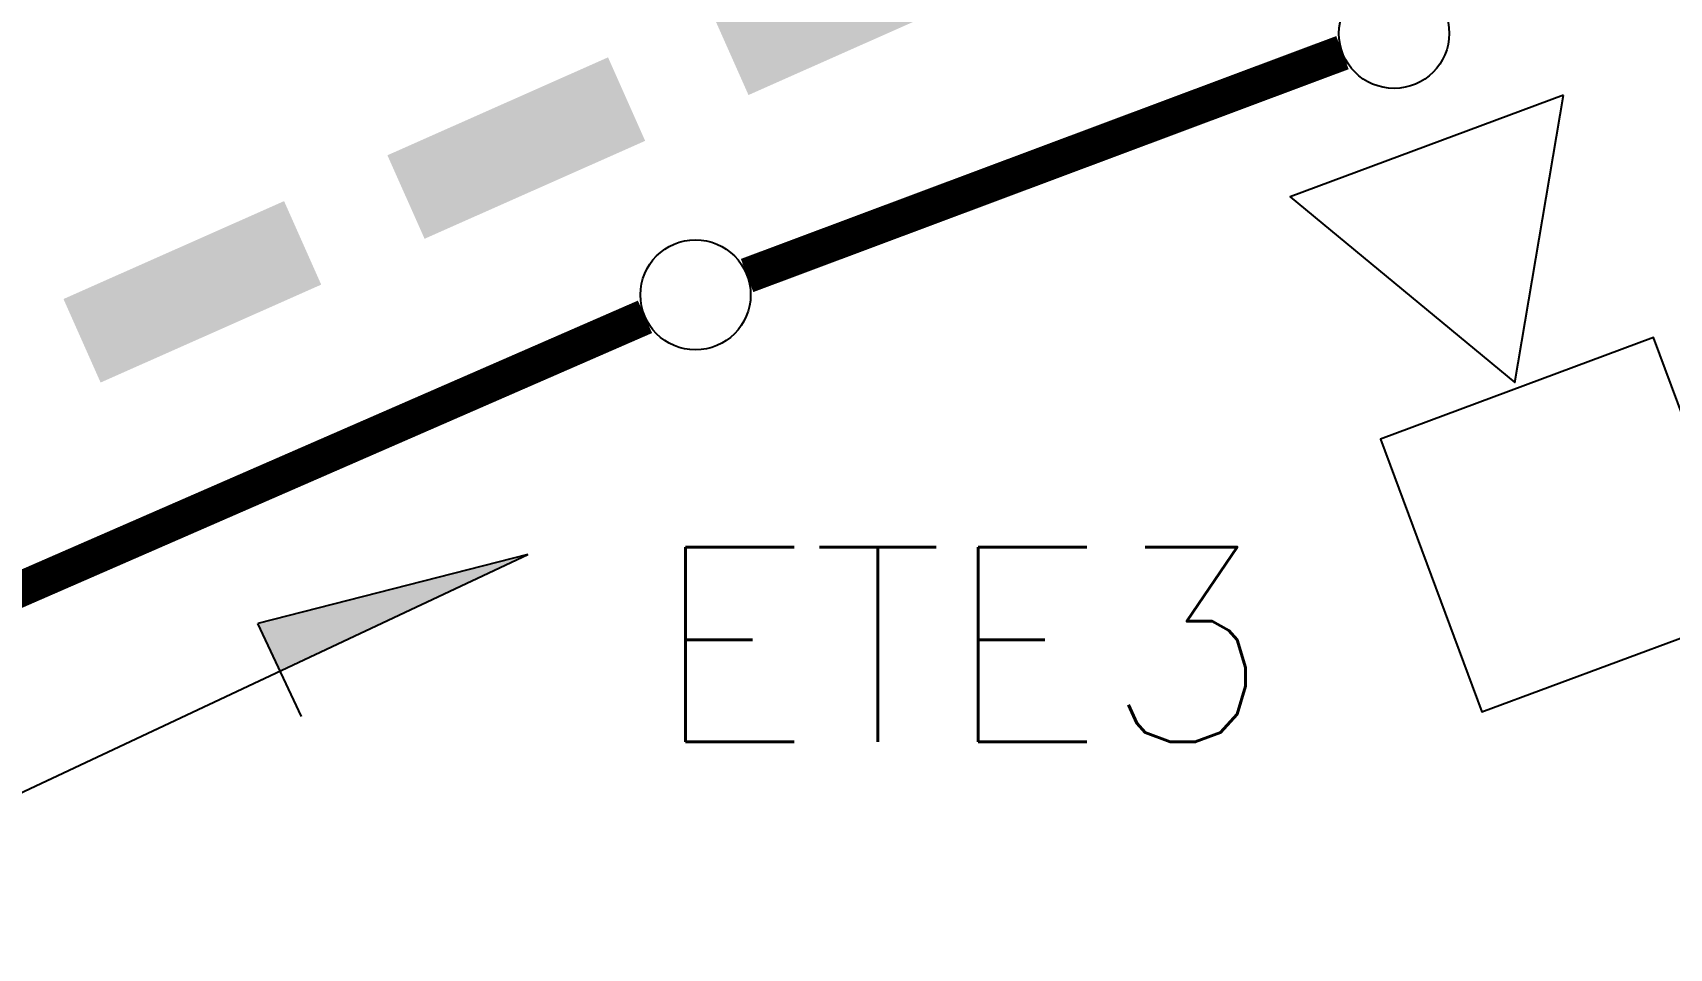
# Model space of a CAD drawing. Extents: x 587451 to 600081, y 7506605 to 7515945.
# Drawn here: x 589494.7 to 589956.4, y 7508700.4 to 7508958.9 of the extents above; entities that cross this region are included whole.
import ezdxf

# ---------------------------------------------------------------- set-up
doc = ezdxf.new("R2010")
doc.units = 0
doc.header["$LTSCALE"] = 280
doc.header["$MEASUREMENT"] = 0
for name, color, linetype in [('ESTACAO', 5, 'CONTINUOUS'), ('LIMITE-BACIA', 3, 'CONTINUOUS'), ('TEXTO', 5, 'CONTINUOUS')]:
    doc.layers.add(name, color=color, linetype=linetype)
doc.styles.get("Standard").update_dxf_attribs({"font": 'ROMANSBR.SHX'})

# ---------------------------------------------------------------- blocks, each defined once
blk = doc.blocks.new('2Q')
at = {"layer": 'LIMITE-BACIA'}
blk.add_solid([(-34.05, -12.9), (-34.05, 12.9), (34.05, -12.9), (34.05, 12.9)], dxfattribs=at)

msp = doc.modelspace()

# ---------------------------------------------------------------- linework, layer by layer
at = {"layer": 'ESTACAO'}
for p, q in [((589398.16, 7508700.37), (589634.41, 7508811.58)), ((589634.41, 7508811.58), (589558.27, 7508792.07)), ((589570.54, 7508765.77), (589558.27, 7508792.07))]:
    msp.add_line(p, q, dxfattribs=at)
at = {"layer": 'ESTACAO', "const_width": 10}
for points in [[(589696.27, 7508890.33), (589864.22, 7508953.25)], [(589450.47, 7508783.94), (589667.46, 7508878.66)]]:
    msp.add_lwpolyline(points, dxfattribs=at)
at = {"layer": 'ESTACAO'}
for points in [[(589926.55, 7508941.24), (589849.43, 7508912.57), (589912.82, 7508860.11)], [(589980.64, 7508795.73), (589951.99, 7508872.81), (589874.92, 7508844.16), (589903.56, 7508767.09)]]:
    msp.add_lwpolyline(points, close=True, dxfattribs=at)
for centre in [(589878.78, 7508958.7), (589681.71, 7508884.87)]:
    msp.add_circle(centre, 15.55, dxfattribs=at)
msp.add_solid([(589558.27, 7508792.07), (589564.4, 7508778.92), (589634.41, 7508811.58)], dxfattribs=at)

# ---------------------------------------------------------------- block references
at = {"layer": 'ESTACAO', "rotation": 23.9492005333049}
for p in [(589722.54, 7508966.9), (589631.15, 7508926.31), (589539.76, 7508885.72)]:
    msp.add_blockref('2Q', p, dxfattribs=at)

# ---------------------------------------------------------------- texts
at = {"layer": 'TEXTO'}
msp.add_text('ETE3', height=55, dxfattribs=at).set_placement((589669.5, 7508758.66))

doc.saveas('drawing.dxf')
